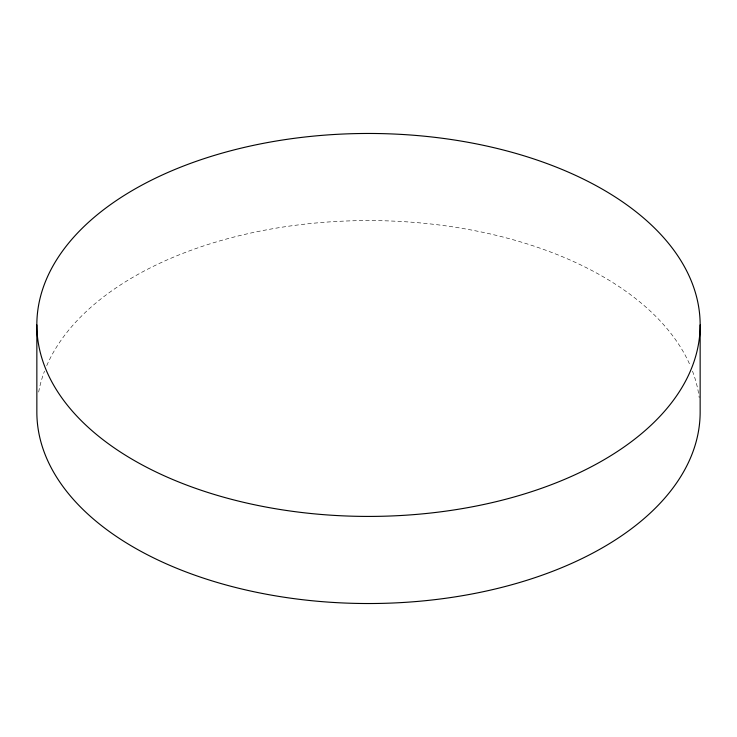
<?xml version="1.0" encoding="UTF-8"?>
<svg xmlns="http://www.w3.org/2000/svg" width="737" height="737" viewBox="0 0 737 737"><rect width="100%" height="100%" fill="white"/><g stroke="black" fill="none" stroke-linecap="round" stroke-linejoin="round"><path stroke-width="0.55" stroke-dasharray="3.69 2.76" d="M38.665 392.066A331.65 191.473 0 0 1 44.524 371.107M46.717 365.699A331.65 191.473 0 0 1 368.5 220.575A331.65 191.473 0 0 1 690.283 365.699M692.476 371.107A331.65 191.473 0 0 1 699.21 397.639"/><path stroke-width="1.11" d="M700.15 324.943A331.65 191.473 0 0 1 202.675 490.768A331.65 191.473 0 0 1 202.675 159.118A331.65 191.473 0 0 1 700.15 324.943L700.15 412.057A331.65 191.473 0 0 1 368.5 603.529A331.65 191.473 0 0 1 36.85 412.057L36.85 324.943"/></g></svg>
